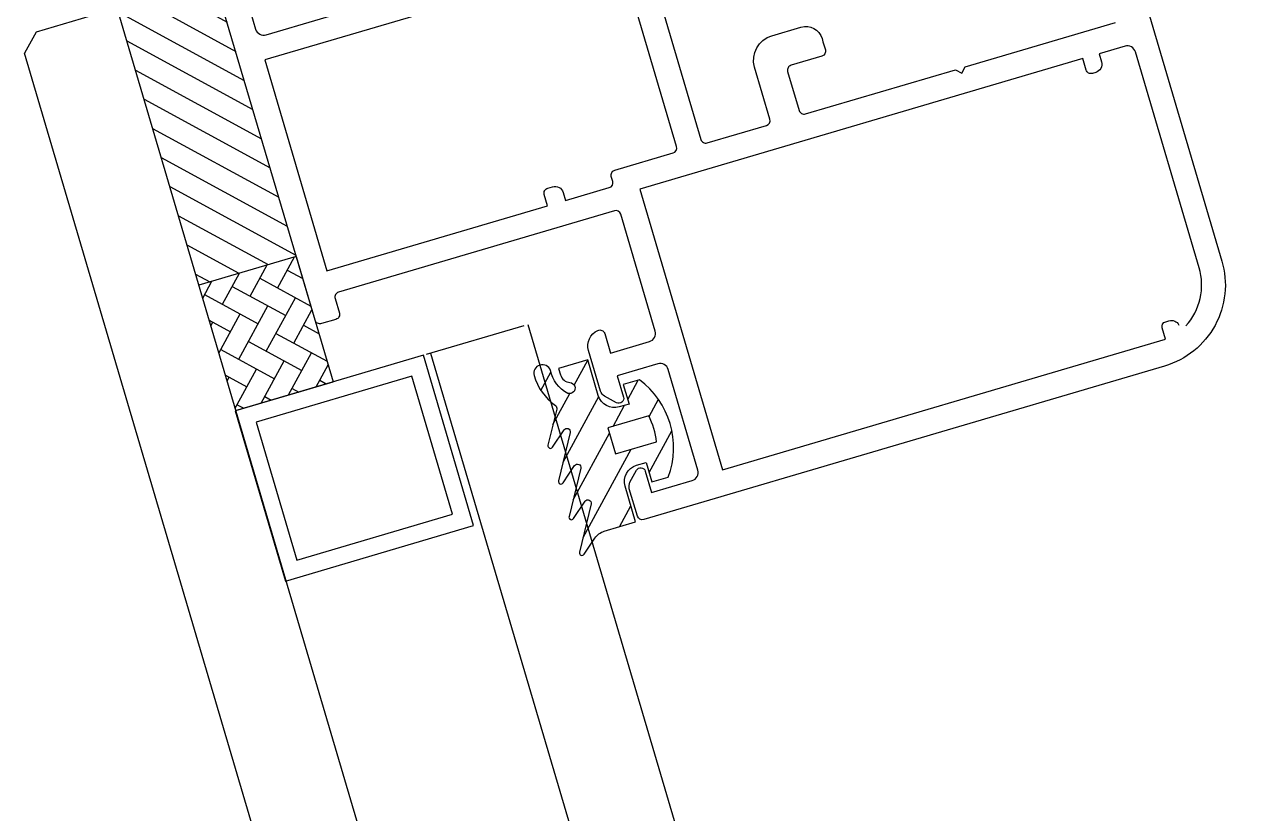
# Model space of a CAD drawing. Header units: millimetres. Extents: x 62878 to 70819, y -67946 to -61850.
# Drawn here: x 63637.08 to 63644.35, y -65461.03 to -65456.36 of the extents above; entities that cross this region are included whole.
import ezdxf

# ---------------------------------------------------------------- set-up
doc = ezdxf.new("R2010")
doc.units = ezdxf.units.MM
doc.layers.add('DOGRAMA', color=171, linetype='Continuous', lineweight=0)
doc.layers.add('DOĞRAMA-yeni', color=40, linetype='Continuous')

msp = doc.modelspace()

# ---------------------------------------------------------------- hatches: boundary and pattern name
at = {"layer": 'DOGRAMA', "lineweight": -2}
h = msp.add_hatch(dxfattribs=at)
h.set_pattern_fill('ANSI31', color=256, scale=0.03999999999999999, angle=433.5057849383392, style=0)
h.set_pattern_definition([(331.4266584183393, (63614.07366830956, -65326.46458092998), (0.06074197918940329, 0.1115321118071118), [])])
h.paths.add_polyline_path([(63638.58408153377, -65457.47767764622, -0.4142135623420975), (63638.60268238887, -65457.4435234636), (63638.23435131431, -65456.19418825257, -0.1532309010706403), (63637.63056303489, -65456.26794266612), (63638.03494955047, -65457.63957364633)])
h.paths.add_polyline_path([(63638.68865614066, -65457.73513620743), (63638.6182357164, -65457.49627850132, -0.4142135623575963), (63638.58408153377, -65457.47767764622), (63638.03494955047, -65457.63957364633), (63638.11314663848, -65457.90480887135)])
h = msp.add_hatch(dxfattribs=at)
h.set_pattern_fill('AR-HBONE', color=256, scale=0.03, angle=433.5057849383392, style=0)
h.set_pattern_definition([(61.42665841833924, (63674.4312037883, -65452.30611984954), (0.1627786686581245, 0.04799067648917342), [0.359999999999998, -0.1199999999999996]), (331.4266584183393, (63674.48859778439, -65452.20073517697), (0.1627786686581245, 0.04799067648917342), [0.359999999999998, -0.1199999999999995])])
h.paths.add_polyline_path([(63638.83668927119, -65458.2372469854), (63638.90738621451, -65458.47704261128), (63638.33187671228, -65458.6467152752), (63638.11314663848, -65457.90480887135), (63638.68865614066, -65457.73513620743)])
h = msp.add_hatch(dxfattribs=at)
h.set_pattern_fill('ANSI31', color=256, scale=0.05, angle=433.5057849383392, style=0)
h.set_pattern_definition([(61.42665841833924, (63682.0087451859, -65556.89228435309), (0.1394151397588898, -0.07592747398675415), [])])
edge = h.paths.add_edge_path(flags=16)
edge.add_arc((63640.41892098792, -65458.86545299821), 0.4000000000187607, 4.889699382975581, 27.96361744841493)
edge.add_line((63640.77221919876, -65458.67788867796), (63640.53058351661, -65458.74912810967))
edge.add_line((63640.53058351661, -65458.74912810967), (63640.57582956032, -65458.90259731028))
edge.add_line((63640.57582956032, -65458.90259731028), (63640.81746524246, -65458.83135787856))
edge = h.paths.add_edge_path()
edge.add_arc((63640.41892098793, -65458.86545299819), 0.5000000000074498, 339.5567607709329, 413.2965560627809)
edge.add_line((63640.71775765747, -65458.46458313783), (63640.62183940707, -65458.49286191513))
edge.add_line((63640.62183940707, -65458.49286191513), (63640.65577393986, -65458.60796381559))
edge.add_line((63640.65577393986, -65458.60796381559), (63640.59822298968, -65458.62493108198))
edge.add_arc((63640.56994421236, -65458.5290128316), 0.1000000000141089, 196.4266584212516, 286.4266584212516, ccw=False)
edge.add_line((63640.47402596198, -65458.55729160893), (63640.41181265188, -65458.34627145814))
edge.add_line((63640.41181265188, -65458.34627145814), (63640.23915980122, -65458.39717325731))
edge.add_line((63640.23915980122, -65458.39717325731), (63640.25032409123, -65458.43504120171))
edge.add_arc((63640.31267095398, -65458.41665999644), 0.06500000000884405, 196.4266584236767, 264.8359939369635)
edge.add_arc((63640.30387822771, -65458.51395291933), 0.03268943073724488, -109.00362071610522, 84.83599391920649, ccw=False)
edge.add_arc((63640.38572561435, -65458.36836864673), 0.1992591642597514, 192.0769727859045, 242.34287994559492, ccw=False)
edge.add_arc((63640.14328131576, -65458.42546947099), 0.05002797724819828, 17.94126347630457, 195.4544997833499)
edge.add_arc((63640.40666844805, -65458.35246645125), 0.3233450412154597, 195.4860111521523, 234.8123213066677)
edge.add_arc((63640.20881360953, -65458.63307165472), 0.02000000001738031, -13.573341570875982, 54.812321320936405, ccw=False)
edge.add_line((63640.22825501557, -65458.63776545184), (63640.17661425137, -65458.85165817809))
edge.add_arc((63640.1911953059, -65458.85517852592), 0.01500000000150374, 166.4266584715099, 326.426658469712)
edge.add_line((63640.20369298536, -65458.86347358515), (63640.27178083378, -65458.76088961573))
edge.add_arc((63640.28844440639, -65458.77194969473), 0.01999999998628493, -13.573341585551589, 146.4266584022424, ccw=False)
edge.add_line((63640.30788581241, -65458.77664349186), (63640.23882756147, -65459.06267832888))
edge.add_arc((63640.253408616, -65459.06619867672), 0.01500000000321133, 166.4266584444941, 326.4266584309829)
edge.add_line((63640.26590629548, -65459.07449373597), (63640.33399414385, -65458.97190976654))
edge.add_arc((63640.35065771647, -65458.98296984554), 0.01999999999637073, -13.573341600921708, 146.4266583964024, ccw=False)
edge.add_line((63640.3700991225, -65458.98766364268), (63640.30104087158, -65459.27369847965))
edge.add_arc((63640.31562192611, -65459.2772188275), 0.01500000001199166, 166.4266584240007, 326.426658392458)
edge.add_line((63640.32811960558, -65459.28551388676), (63640.39620745397, -65459.18292991734))
edge.add_arc((63640.41287102659, -65459.19398999635), 0.01999999999637073, -13.573341605813482, 146.4266583964024, ccw=False)
edge.add_line((63640.43231243261, -65459.19868379348), (63640.36325418168, -65459.48471863048))
edge.add_arc((63640.37783523621, -65459.48823897834), 0.01499999999955377, 166.4266583839398, 326.4266584002446)
edge.add_line((63640.39033291567, -65459.49653403759), (63640.45386075149, -65459.40082037178))
edge.add_arc((63640.53717861457, -65459.45612076676), 0.09999999996581259, 106.42665842432629, 146.4266584253267, ccw=False)
edge.add_line((63640.50889983725, -65459.36020251643), (63640.69460042503, -65459.30545396182))
edge.add_line((63640.69460042503, -65459.30545396182), (63640.63238711495, -65459.09443381098))
edge.add_arc((63640.72830536532, -65459.06615503366), 0.1000000000001509, 106.42665842360941, 196.4266584236094, ccw=False)
edge.add_line((63640.70002658799, -65458.97023678329), (63640.75757753821, -65458.95326951692))
edge.add_line((63640.75757753821, -65458.95326951692), (63640.79151207099, -65459.06837141736))
edge.add_line((63640.79151207099, -65459.06837141736), (63640.88743032135, -65459.04009264005))

# ---------------------------------------------------------------- linework, layer by layer
for p, q in [((63638.68865614066, -65457.73513620743), (63638.11314663848, -65457.90480887135)), ((63638.68865614066, -65457.73513620743), (63638.11314663848, -65457.90480887135)), ((63638.68865614066, -65457.73513620743), (63638.90738621451, -65458.47704261128)), ((63638.33187671228, -65458.6467152752), (63638.90738621451, -65458.47704261128))]:
    msp.add_line(p, q, dxfattribs=at)
at = {"layer": 'DOGRAMA', "lineweight": -2, "ltscale": 0.5}
for points in [[(63640.56615819388, -65455.29821019668), (63641.08083194102, -65457.04392235335, 0.4142135623730951), (63641.11809104933, -65457.06421419528), (63641.4681926632, -65456.96099665809, 0.4142135623730951), (63641.48848450512, -65456.92373754976), (63641.39799241769, -65456.61679914857, -0.4142135623730951), (63641.49945162725, -65456.43050360707), (63641.67210447795, -65456.3796018079, -0.4142135623730951), (63641.79630150563, -65456.44724128098), (63641.80195726107, -65456.46642493099), (63641.81609664972, -65456.51438405618, -0.4142135623730951), (63641.79580480783, -65456.55164316451), (63641.61356013211, -65456.6053728414, 0.4142135623730951), (63641.59326829021, -65456.64263194973), (63641.66113735576, -65456.8728357506, 0.4142135623730951), (63641.69839646407, -65456.89312759251), (63642.58564027999, -65456.63154890233), (63642.62289938827, -65456.65184074423), (63642.64319123021, -65456.61458163595), (63643.5304350461, -65456.35300294576, 0.4142135623730951)], [(63643.51497662946, -65455.57564457452), (63644.15973275225, -65457.76258068289, -0.4142135623730951), (63643.82153538698, -65458.38356582132), (63640.74255955021, -65459.29131457314, -0.4142135623730951), (63640.70530044189, -65459.27102273123), (63640.6574272998, -65459.10864272517, -0.1991096956269791), (63640.66148277571, -65459.07059278284), (63640.70008462296, -65458.9997135391, -0.6680969080520953), (63640.75204970972, -65459.0052441955), (63640.78929568735, -65459.13157812308), (63641.02909131324, -65459.06088117974, 0.4142135623730951), (63641.06291104974, -65458.99878266592), (63640.8875826304, -65458.40408951364, 0.4142135623730951), (63640.82548411658, -65458.37026977712), (63640.58568849063, -65458.4409667204), (63640.62293729606, -65458.56731023979, -0.6680969080520438), (63640.58228372029, -65458.60014688357), (63640.51140447659, -65458.5615450363, -0.1989616347782854), (63640.48735307727, -65458.53177118383), (63640.4166533061, -65458.2919659661, -0.3728392455561729), (63640.47088079819, -65458.17279451368, -0.4568501953068724), (63640.51216366962, -65458.19157926946), (63640.54609820241, -65458.30668116988), (63640.77630200327, -65458.23881210433, 0.4142135623730951), (63640.81012173979, -65458.1767135905), (63640.60651454312, -65457.48610218785, 0.4142135623730951), (63640.56925543484, -65457.46581034592), (63638.93864517858, -65457.94654956029, 0.4142135623730951), (63638.91835333667, -65457.98380866861), (63638.94380423623, -65458.07013509395, -0.4142135623730951), (63638.9235123943, -65458.10739420228), (63638.83718596899, -65458.13284510183, -0.4142135623730951), (63638.79992686067, -65458.11255325994), (63638.21455617024, -65456.12704547732, -0.4142135623730951)], [(63638.39236807859, -65456.19972921179), (63638.44892563322, -65456.39156571253, 0.4142135623730951), (63638.51102414702, -65456.42538544905), (63639.15367642454, -65456.23591764102, 0.4142135623730951)], [(63643.94628458407, -65458.14639539993, 0.2621398995659221), (63644.02544720176, -65457.80217097115), (63643.64933946347, -65456.52645824125, 0.4142135623730951), (63643.58724094962, -65456.49263850473), (63643.43377174901, -65456.53788454842), (63643.44791113768, -65456.5858436736, -0.4142135623730951), (63643.41409140116, -65456.64794218747), (63643.39490775107, -65456.65359794293, -0.4142135623730951), (63643.35764864281, -65456.63330610101), (63643.33785349865, -65456.56616332571), (63640.71928526365, -65457.33817394647), (63641.2085081112, -65458.99755967784), (63643.82707634624, -65458.22554905708), (63643.80728120209, -65458.15840628184, -0.4142135623730951), (63643.82757304401, -65458.12114717354), (63643.84675669409, -65458.11549141807, -0.3618128521052944), (63643.9055003382, -65458.14085717266)]]:
    msp.add_lwpolyline(points, format="xyb", dxfattribs=at)
at = {"layer": 'DOGRAMA', "linetype": 'ByBlock', "lineweight": -2}
msp.add_lwpolyline([(63639.80714351513, -65456.18921901671), (63638.50265531011, -65456.5738103882), (63638.87027941521, -65457.82074764297), (63640.17476762022, -65457.43615627151), (63640.15497247612, -65457.36901349624, -0.4142135623730951), (63640.17526431802, -65457.33175438792), (63640.20403979311, -65457.32327075473, -0.4142135623730951), (63640.26613830697, -65457.35709049125), (63640.28027769559, -65457.40504961644), (63640.53925697164, -65457.32869691768, 0.4142135623730951), (63640.55954881351, -65457.29143780938), (63640.55106518032, -65457.26266233427, -0.4142135623730951), (63640.57135702222, -65457.22540322598), (63640.91666272356, -65457.12359962762, 0.4142135623730951), (63640.9369545655, -65457.08634051932), (63640.57781409361, -65455.86817873966, 0.4142135623730951)], format="xyb", dxfattribs=at)
at = {"layer": 'DOGRAMA', "lineweight": -2}
for points in [[(63640.88743032135, -65459.04009264005, 0.3333333333332296), (63640.71775765747, -65458.46458313783), (63640.62183940707, -65458.49286191513), (63640.65577393986, -65458.60796381559), (63640.59822298968, -65458.62493108198, -0.4142135623730951), (63640.47402596198, -65458.55729160893), (63640.41181265188, -65458.34627145814), (63640.23915980122, -65458.39717325731), (63640.25032409123, -65458.43504120171, 0.3076847592325949), (63640.3068205032, -65458.48139617046, -1.128701775595035), (63640.29323363689, -65458.54486071071, -0.2229122392588673), (63640.19087657275, -65458.41005875979, 0.9785310008372164), (63640.09506223155, -65458.43880057844, 0.1732976222504512), (63640.22033874109, -65458.61672627791, -0.3075716929246892), (63640.22825501557, -65458.63776545184), (63640.17661425137, -65458.85165817809, 0.8390996311771624), (63640.20369298536, -65458.86347358515), (63640.27178083378, -65458.76088961573, -0.8390996311772869), (63640.30788581241, -65458.77664349186), (63640.23882756147, -65459.06267832888, 0.8390996311771624), (63640.26590629548, -65459.07449373597), (63640.33399414385, -65458.97190976654, -0.839099631177325), (63640.3700991225, -65458.98766364268), (63640.30104087158, -65459.27369847965, 0.8390996311769768), (63640.32811960558, -65459.28551388676), (63640.39620745397, -65459.18292991734, -0.8390996311770358), (63640.43231243261, -65459.19868379348), (63640.36325418168, -65459.48471863048, 0.8390996311781366), (63640.39033291567, -65459.49653403759), (63640.45386075149, -65459.40082037178, -0.1763269807084491), (63640.50889983725, -65459.36020251643), (63640.69460042503, -65459.30545396182), (63640.63238711495, -65459.09443381098, -0.4142135623728453), (63640.70002658799, -65458.97023678329), (63640.75757753821, -65458.95326951692), (63640.79151207099, -65459.06837141736)], [(63640.81746524246, -65458.83135787856, 0.1010205144335734), (63640.77221919876, -65458.67788867796), (63640.53058351661, -65458.74912810967), (63640.57582956032, -65458.90259731028)], [(63640.81746524246, -65458.83135787856, 0.1010205144335734), (63640.77221919876, -65458.67788867796), (63640.53058351661, -65458.74912810967), (63640.57582956032, -65458.90259731028)]]:
    msp.add_lwpolyline(points, format="xyb", close=True, dxfattribs=at)
at = {"layer": 'DOĞRAMA-yeni', "color": 122, "lineweight": -2}
for p, q in [((63637.63056303486, -65456.26794266612), (63637.15097178302, -65456.40933655271)), ((63662.61799970202, -65541.02235688608), (63637.63056303487, -65456.26794266611)), ((63637.15097178303, -65456.40933655269), (63637.08333230999, -65456.53353358031)), ((63662.0147428952, -65541.09791399169), (63637.08333230999, -65456.53353358031)), ((63639.45951087801, -65458.31426430421), (63640.03502038023, -65458.14459164032)), ((63640.0584052189, -65458.13769728347), (63641.83996818982, -65464.18054705665)), ((63639.48289571668, -65458.30736994739), (63641.33473940615, -65464.5886035616))]:
    msp.add_line(p, q, dxfattribs=at)
for points in [[(63638.32767552369, -65458.64795387654), (63638.6246026855, -65459.65509550538), (63639.73725438977, -65459.32706168853), (63639.44032722796, -65458.31992005967)], [(63638.45187255141, -65458.71559334961), (63638.69224215856, -65459.53089847772), (63639.6130573621, -65459.25942221549), (63639.37268775492, -65458.44411708736)]]:
    msp.add_lwpolyline(points, close=True, dxfattribs=at)

doc.saveas('drawing.dxf')
